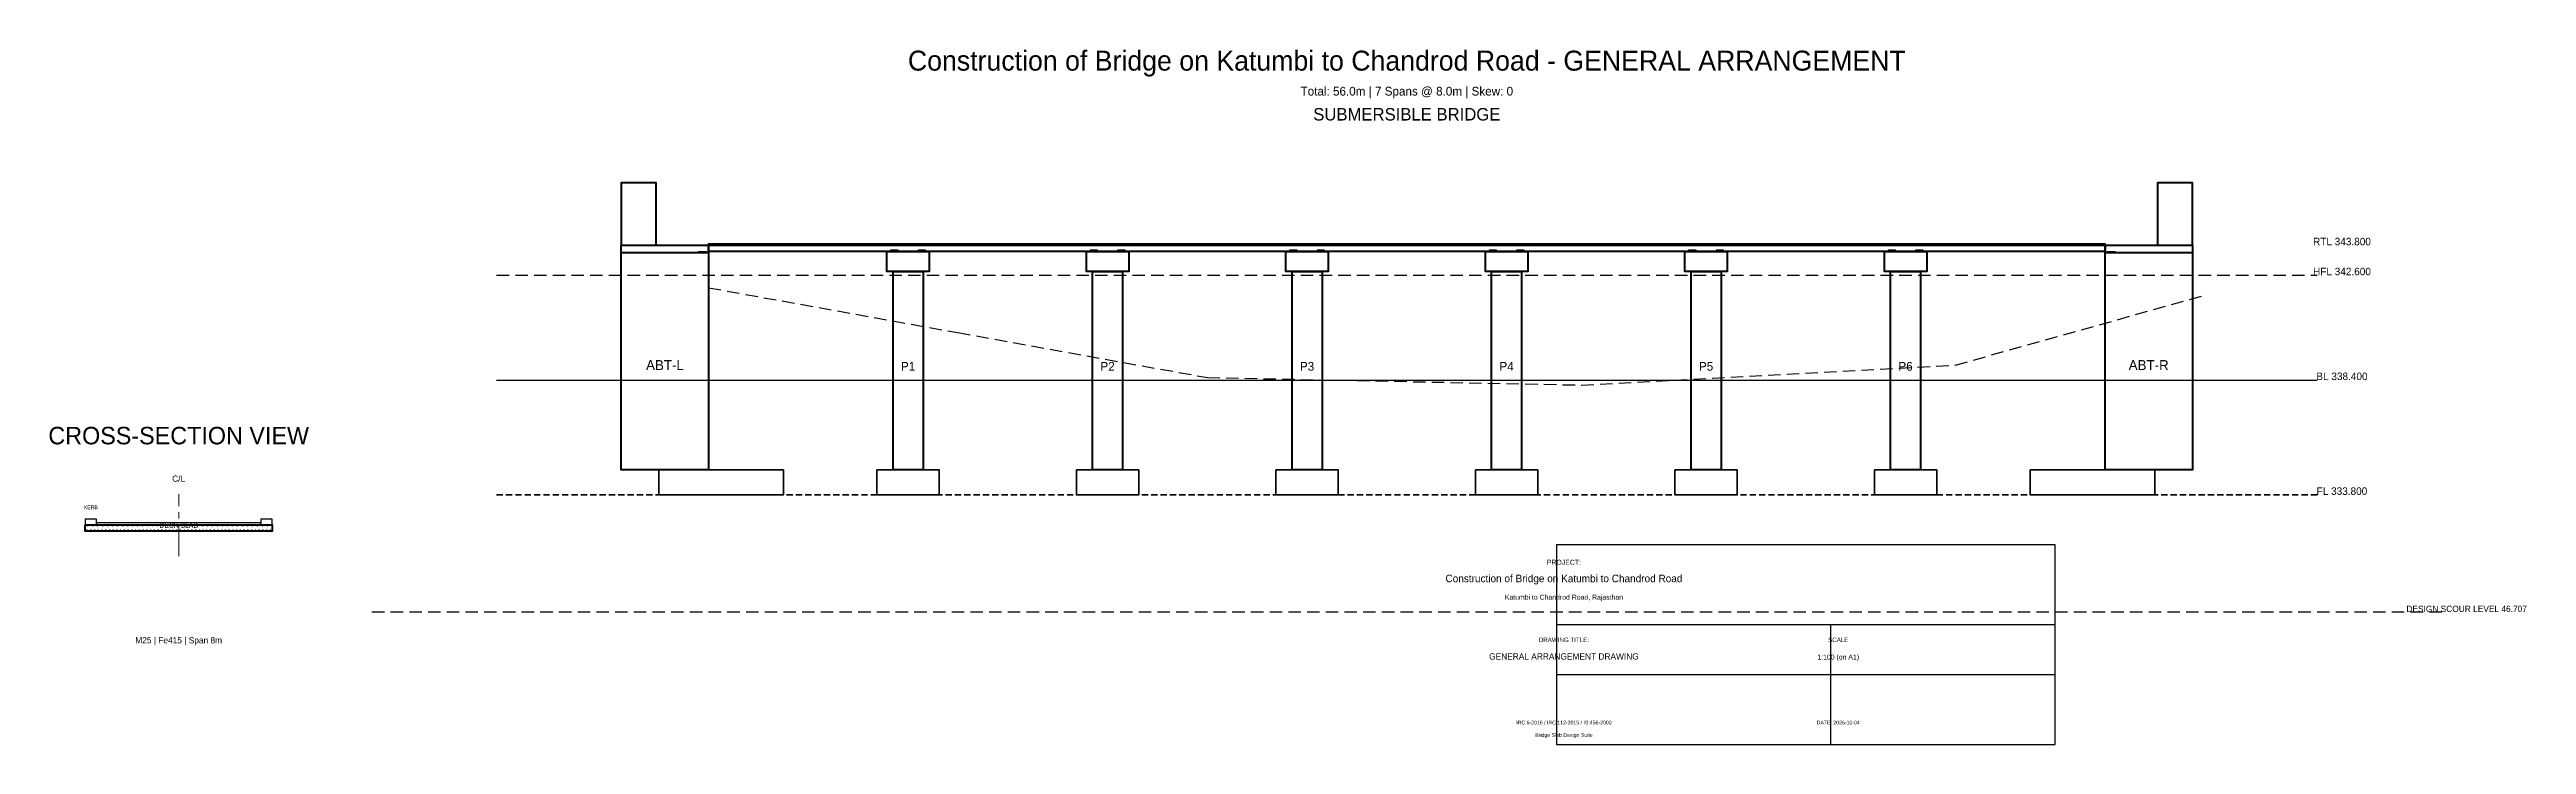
# Model space of a CAD drawing. Header units: metres. Extents: x -26 to 73, y -14 to 372.
# Drawn here: x -26.4 to 72.9, y 343.8 to 371.6 of the extents above.
import ezdxf
from ezdxf.enums import TextEntityAlignment as Align

# ---------------------------------------------------------------- set-up
doc = ezdxf.new("R2010")
doc.units = ezdxf.units.M
for name, pattern in [('CENTER', [2, 1.25, -0.25, 0.25, -0.25]), ('DASHED', [0.75, 0.5, -0.25]), ('HIDDEN', [0.375, 0.25, -0.125])]:
    doc.linetypes.add(name, pattern=pattern)
for name, color, linetype, lineweight in [('A-GRID', 8, 'CENTER', 15), ('A-TEXT', 7, 'CONTINUOUS', 18), ('A-TITLE', 7, 'CONTINUOUS', 25), ('G-BED', 32, 'CONTINUOUS', 25), ('G-HFL', 150, 'DASHED', 25), ('G-NGL', 30, 'DASHED', 25), ('H-CONC', 253, 'CONTINUOUS', 15), ('S-ABUT', 5, 'CONTINUOUS', 50), ('S-BEARING', 6, 'CONTINUOUS', 30), ('S-DECK', 4, 'CONTINUOUS', 50), ('S-FNDTN', 2, 'HIDDEN', 35), ('S-KERB', 8, 'CONTINUOUS', 25), ('S-PIER', 3, 'CONTINUOUS', 50), ('S-PIERCAP', 3, 'CONTINUOUS', 40), ('X-REBAR', 1, 'CONTINUOUS', 18)]:
    doc.layers.add(name, color=color, linetype=linetype, lineweight=lineweight)

msp = doc.modelspace()

# ---------------------------------------------------------------- hatches: boundary and pattern name
at = {"layer": 'H-CONC'}
h = msp.add_hatch(dxfattribs=at)
h.set_pattern_fill('ANSI31', color=256, scale=0.05, style=0)
h.set_pattern_definition([])
h.paths.add_polyline_path([(0, 363.8), (56, 363.8), (56, 363.55), (0, 363.55)])
h = msp.add_hatch(dxfattribs=at)
h.set_pattern_fill('ANSI31', color=256, scale=0.04, style=0)
h.set_pattern_definition([])
h.paths.add_polyline_path([(7.4, 362.75), (8.6, 362.75), (8.6, 354.8), (7.4, 354.8)])
h = msp.add_hatch(dxfattribs=at)
h.set_pattern_fill('ANSI31', color=256, scale=0.04, style=0)
h.set_pattern_definition([])
h.paths.add_polyline_path([(15.4, 362.75), (16.6, 362.75), (16.6, 354.8), (15.4, 354.8)])
h = msp.add_hatch(dxfattribs=at)
h.set_pattern_fill('ANSI31', color=256, scale=0.04, style=0)
h.set_pattern_definition([])
h.paths.add_polyline_path([(23.4, 362.75), (24.6, 362.75), (24.6, 354.8), (23.4, 354.8)])
h = msp.add_hatch(dxfattribs=at)
h.set_pattern_fill('ANSI31', color=256, scale=0.04, style=0)
h.set_pattern_definition([])
h.paths.add_polyline_path([(31.4, 362.75), (32.6, 362.75), (32.6, 354.8), (31.4, 354.8)])
h = msp.add_hatch(dxfattribs=at)
h.set_pattern_fill('ANSI31', color=256, scale=0.04, style=0)
h.set_pattern_definition([])
h.paths.add_polyline_path([(39.4, 362.75), (40.6, 362.75), (40.6, 354.8), (39.4, 354.8)])
h = msp.add_hatch(dxfattribs=at)
h.set_pattern_fill('ANSI31', color=256, scale=0.04, style=0)
h.set_pattern_definition([])
h.paths.add_polyline_path([(47.4, 362.75), (48.6, 362.75), (48.6, 354.8), (47.4, 354.8)])
h = msp.add_hatch(dxfattribs=at)
h.set_pattern_fill('ANSI32', color=256, scale=0.08, style=0)
h.set_pattern_definition([])
h.paths.add_polyline_path([(-2, 354.8), (3, 354.8), (3, 353.8), (-2, 353.8)])
h = msp.add_hatch(dxfattribs=at)
h.set_pattern_fill('ANSI32', color=256, scale=0.08, style=0)
h.set_pattern_definition([])
h.paths.add_polyline_path([(53, 354.8), (58, 354.8), (58, 353.8), (53, 353.8)])
h = msp.add_hatch(dxfattribs=at)
h.set_pattern_fill('ANSI31', color=256, scale=0.03, style=0)
h.set_pattern_definition([])
h.paths.add_polyline_path([(-25, 352.6), (-17.5, 352.6), (-17.5, 352.35), (-25, 352.35)])

# ---------------------------------------------------------------- linework, layer by layer
at = {"layer": 'A-GRID', "linetype": 'CENTER'}
msp.add_line((-21.25, 351.35), (-21.25, 353.825), dxfattribs=at)
at = {"layer": 'A-TITLE', "linetype": 'CONTINUOUS'}
for p, q in [((34, 348.6), (54, 348.6)), ((45, 343.8), (45, 348.6)), ((34, 346.6), (54, 346.6))]:
    msp.add_line(p, q, dxfattribs=at)
msp.add_lwpolyline([(34, 343.8), (54, 343.8), (54, 351.8), (34, 351.8)], close=True, dxfattribs=at)
at = {"layer": 'G-BED', "linetype": 'CONTINUOUS'}
msp.add_line((-8.5, 358.4), (64.5, 358.4), dxfattribs=at)
at = {"layer": 'G-BED', "linetype": 'DASHED'}
msp.add_line((-13.5, 349.107), (69.5, 349.107), dxfattribs=at)
at = {"layer": 'G-HFL', "linetype": 'DASHED'}
msp.add_line((-8.5, 362.6), (64.5, 362.6), dxfattribs=at)
at = {"layer": 'G-NGL', "linetype": 'DASHED'}
msp.add_lwpolyline([(0, 362.1), (10, 360.3), (20, 358.5), (35, 358.2), (50, 359), (60, 361.8)], dxfattribs=at)
at = {"layer": 'S-ABUT', "linetype": 'CONTINUOUS'}
for points in [[(-3.5, 363.8), (-2.1, 363.8), (-2.1, 366.3), (-3.5, 366.3)], [(58.1, 363.8), (59.5, 363.8), (59.5, 366.3), (58.1, 366.3)], [(-3.5, 363.8), (0, 363.8), (0, 354.8), (-3.5, 354.8)], [(56, 363.8), (59.5, 363.8), (59.5, 354.8), (56, 354.8)]]:
    msp.add_lwpolyline(points, close=True, dxfattribs=at)
at = {"layer": 'S-BEARING', "linetype": 'CONTINUOUS'}
for points in [[(-0.4, 363.55), (-0.1, 363.55), (-0.1, 363.5), (-0.4, 363.5)], [(7.3, 363.55), (7.6, 363.55), (7.6, 363.6), (7.3, 363.6)], [(8.4, 363.55), (8.7, 363.55), (8.7, 363.6), (8.4, 363.6)], [(15.3, 363.55), (15.6, 363.55), (15.6, 363.6), (15.3, 363.6)], [(16.4, 363.55), (16.7, 363.55), (16.7, 363.6), (16.4, 363.6)], [(23.3, 363.55), (23.6, 363.55), (23.6, 363.6), (23.3, 363.6)], [(24.4, 363.55), (24.7, 363.55), (24.7, 363.6), (24.4, 363.6)], [(31.3, 363.55), (31.6, 363.55), (31.6, 363.6), (31.3, 363.6)], [(32.4, 363.55), (32.7, 363.55), (32.7, 363.6), (32.4, 363.6)], [(39.3, 363.55), (39.6, 363.55), (39.6, 363.6), (39.3, 363.6)], [(40.4, 363.55), (40.7, 363.55), (40.7, 363.6), (40.4, 363.6)], [(47.3, 363.55), (47.6, 363.55), (47.6, 363.6), (47.3, 363.6)], [(48.4, 363.55), (48.7, 363.55), (48.7, 363.6), (48.4, 363.6)], [(56.1, 363.55), (56.4, 363.55), (56.4, 363.5), (56.1, 363.5)]]:
    msp.add_lwpolyline(points, close=True, dxfattribs=at)
at = {"layer": 'S-DECK', "linetype": 'CONTINUOUS'}
msp.add_line((0, 363.8), (56, 363.8), dxfattribs=at)
for points in [[(-3.5, 363.8), (0, 363.8), (0, 363.5), (-3.5, 363.5)], [(0, 363.8), (56, 363.8), (56, 363.55), (0, 363.55)], [(56, 363.8), (59.5, 363.8), (59.5, 363.5), (56, 363.5)], [(-25, 352.6), (-17.5, 352.6), (-17.5, 352.35), (-25, 352.35)]]:
    msp.add_lwpolyline(points, close=True, dxfattribs=at)
at = {"layer": 'S-FNDTN', "linetype": 'HIDDEN'}
msp.add_line((-8.5, 353.8), (64.5, 353.8), dxfattribs=at)
at = {"layer": 'S-FNDTN', "linetype": 'CONTINUOUS'}
for points in [[(-2, 354.8), (3, 354.8), (3, 353.8), (-2, 353.8)], [(6.75, 354.8), (9.25, 354.8), (9.25, 353.8), (6.75, 353.8)], [(14.75, 354.8), (17.25, 354.8), (17.25, 353.8), (14.75, 353.8)], [(22.75, 354.8), (25.25, 354.8), (25.25, 353.8), (22.75, 353.8)], [(30.75, 354.8), (33.25, 354.8), (33.25, 353.8), (30.75, 353.8)], [(38.75, 354.8), (41.25, 354.8), (41.25, 353.8), (38.75, 353.8)], [(46.75, 354.8), (49.25, 354.8), (49.25, 353.8), (46.75, 353.8)], [(53, 354.8), (58, 354.8), (58, 353.8), (53, 353.8)]]:
    msp.add_lwpolyline(points, close=True, dxfattribs=at)
at = {"layer": 'S-KERB', "linetype": 'CONTINUOUS'}
for points in [[(0, 363.875), (56, 363.875), (56, 363.8), (0, 363.8)], [(-25, 352.6), (-24.55, 352.6), (-24.55, 352.825), (-25, 352.825)], [(-24.55, 352.6), (-17.95, 352.6), (-17.95, 352.675), (-24.55, 352.675)], [(-17.95, 352.6), (-17.5, 352.6), (-17.5, 352.825), (-17.95, 352.825)]]:
    msp.add_lwpolyline(points, close=True, dxfattribs=at)
at = {"layer": 'S-PIER', "linetype": 'CONTINUOUS'}
for points in [[(7.4, 362.75), (8.6, 362.75), (8.6, 354.8), (7.4, 354.8)], [(15.4, 362.75), (16.6, 362.75), (16.6, 354.8), (15.4, 354.8)], [(23.4, 362.75), (24.6, 362.75), (24.6, 354.8), (23.4, 354.8)], [(31.4, 362.75), (32.6, 362.75), (32.6, 354.8), (31.4, 354.8)], [(39.4, 362.75), (40.6, 362.75), (40.6, 354.8), (39.4, 354.8)], [(47.4, 362.75), (48.6, 362.75), (48.6, 354.8), (47.4, 354.8)]]:
    msp.add_lwpolyline(points, close=True, dxfattribs=at)
at = {"layer": 'S-PIERCAP', "linetype": 'CONTINUOUS'}
for points in [[(7.15, 363.55), (8.85, 363.55), (8.85, 362.75), (7.15, 362.75)], [(15.15, 363.55), (16.85, 363.55), (16.85, 362.75), (15.15, 362.75)], [(23.15, 363.55), (24.85, 363.55), (24.85, 362.75), (23.15, 362.75)], [(31.15, 363.55), (32.85, 363.55), (32.85, 362.75), (31.15, 362.75)], [(39.15, 363.55), (40.85, 363.55), (40.85, 362.75), (39.15, 362.75)], [(47.15, 363.55), (48.85, 363.55), (48.85, 362.75), (47.15, 362.75)]]:
    msp.add_lwpolyline(points, close=True, dxfattribs=at)
at = {"layer": 'X-REBAR'}
for centre, radius in [((-24.925, 352.39), 0.01), ((-24.9, 352.56), 0.008), ((-24.775, 352.39), 0.01), ((-24.7, 352.56), 0.008), ((-24.625, 352.39), 0.01), ((-24.5, 352.56), 0.008), ((-24.475, 352.39), 0.01), ((-24.325, 352.39), 0.01), ((-24.3, 352.56), 0.008), ((-24.175, 352.39), 0.01), ((-24.1, 352.56), 0.008), ((-24.025, 352.39), 0.01), ((-23.9, 352.56), 0.008), ((-23.875, 352.39), 0.01), ((-23.725, 352.39), 0.01), ((-23.7, 352.56), 0.008), ((-23.575, 352.39), 0.01), ((-23.5, 352.56), 0.008), ((-23.425, 352.39), 0.01), ((-23.3, 352.56), 0.008), ((-23.275, 352.39), 0.01), ((-23.125, 352.39), 0.01), ((-23.1, 352.56), 0.008), ((-22.975, 352.39), 0.01), ((-22.9, 352.56), 0.008), ((-22.825, 352.39), 0.01), ((-22.7, 352.56), 0.008), ((-22.675, 352.39), 0.01), ((-22.525, 352.39), 0.01), ((-22.5, 352.56), 0.008), ((-22.375, 352.39), 0.01), ((-22.3, 352.56), 0.008), ((-22.225, 352.39), 0.01), ((-22.1, 352.56), 0.008), ((-22.075, 352.39), 0.01), ((-21.925, 352.39), 0.01), ((-21.9, 352.56), 0.008), ((-21.775, 352.39), 0.01), ((-21.7, 352.56), 0.008), ((-21.625, 352.39), 0.01), ((-21.5, 352.56), 0.008), ((-21.475, 352.39), 0.01), ((-21.325, 352.39), 0.01), ((-21.3, 352.56), 0.008), ((-21.175, 352.39), 0.01), ((-21.1, 352.56), 0.008), ((-21.025, 352.39), 0.01), ((-20.9, 352.56), 0.008), ((-20.875, 352.39), 0.01), ((-20.725, 352.39), 0.01), ((-20.7, 352.56), 0.008), ((-20.575, 352.39), 0.01), ((-20.5, 352.56), 0.008), ((-20.425, 352.39), 0.01), ((-20.3, 352.56), 0.008), ((-20.275, 352.39), 0.01), ((-20.125, 352.39), 0.01), ((-20.1, 352.56), 0.008), ((-19.975, 352.39), 0.01), ((-19.9, 352.56), 0.008), ((-19.825, 352.39), 0.01), ((-19.7, 352.56), 0.008), ((-19.675, 352.39), 0.01), ((-19.525, 352.39), 0.01), ((-19.5, 352.56), 0.008), ((-19.375, 352.39), 0.01), ((-19.3, 352.56), 0.008), ((-19.225, 352.39), 0.01), ((-19.1, 352.56), 0.008), ((-19.075, 352.39), 0.01), ((-18.925, 352.39), 0.01), ((-18.9, 352.56), 0.008), ((-18.775, 352.39), 0.01), ((-18.7, 352.56), 0.008), ((-18.625, 352.39), 0.01), ((-18.5, 352.56), 0.008), ((-18.475, 352.39), 0.01), ((-18.325, 352.39), 0.01), ((-18.3, 352.56), 0.008), ((-18.175, 352.39), 0.01), ((-18.1, 352.56), 0.008), ((-18.025, 352.39), 0.01), ((-17.9, 352.56), 0.008), ((-17.875, 352.39), 0.01), ((-17.725, 352.39), 0.01), ((-17.7, 352.56), 0.008), ((-17.575, 352.39), 0.01)]:
    msp.add_circle(centre, radius, dxfattribs=at)

# ---------------------------------------------------------------- texts
at = {"layer": 'A-GRID'}
msp.add_text('C/L', height=0.25, dxfattribs=at).set_placement((-21.25, 354.325), align=Align.CENTER)
at = {"layer": 'A-TEXT'}
for s, height, p in [('Construction of Bridge on Katumbi to Chandrod Road - GENERAL ARRANGEMENT', 0.8, (28, 370.8)), ('Total: 56.0m | 7 Spans @ 8.0m | Skew: 0', 0.35, (28, 369.8)), ('SUBMERSIBLE BRIDGE', 0.5, (28, 368.8)), ('RTL 343.800', 0.3, (65.5, 363.8)), ('ABT-L', 0.4, (-1.75, 358.8)), ('P1', 0.35, (8, 358.775)), ('P2', 0.35, (16, 358.775)), ('P3', 0.35, (24, 358.775)), ('P4', 0.35, (32, 358.775)), ('P5', 0.35, (40, 358.775)), ('P6', 0.35, (48, 358.775)), ('ABT-R', 0.4, (57.75, 358.8)), ('CROSS-SECTION VIEW', 0.7, (-21.25, 355.825)), ('FL 333.800', 0.3, (65.5, 353.8)), ('KERB', 0.15, (-24.775, 353.225)), ('DECK SLAB', 0.2, (-21.25, 352.475)), ('M25 | Fe415 | Span 8m', 0.25, (-21.25, 347.85))]:
    msp.add_text(s, height=height, dxfattribs=at).set_placement(p, align=Align.CENTER)
at = {"layer": 'A-TITLE'}
for s, height, p in [('PROJECT:', 0.2, (34.3, 351)), ('Construction of Bridge on Katumbi to Chandrod Road', 0.3, (34.3, 350.3)), ('Katumbi to Chandrod Road, Rajasthan', 0.2, (34.3, 349.6)), ('DRAWING TITLE:', 0.18, (34.3, 347.9)), ('SCALE', 0.18, (45.3, 347.9)), ('GENERAL ARRANGEMENT DRAWING', 0.25, (34.3, 347.2)), ('1:100 (on A1)', 0.2, (45.3, 347.2)), ('IRC:6-2016 / IRC:112-2015 / IS:456-2000', 0.15, (34.3, 344.6)), ('DATE: 2026-10-04', 0.15, (45.3, 344.6)), ('Bridge Slab Design Suite', 0.15, (34.3, 344.1))]:
    msp.add_text(s, height=height, dxfattribs=at).set_placement(p, align=Align.CENTER)
at = {"layer": 'G-BED'}
for s, height, p in [('BL 338.400', 0.3, (65.5, 358.4)), ('DESIGN SCOUR LEVEL 46.707', 0.25, (70.5, 349.107))]:
    msp.add_text(s, height=height, dxfattribs=at).set_placement(p, align=Align.CENTER)
at = {"layer": 'G-HFL'}
msp.add_text('HFL 342.600', height=0.3, dxfattribs=at).set_placement((65.5, 362.6), align=Align.CENTER)

doc.saveas('drawing.dxf')
